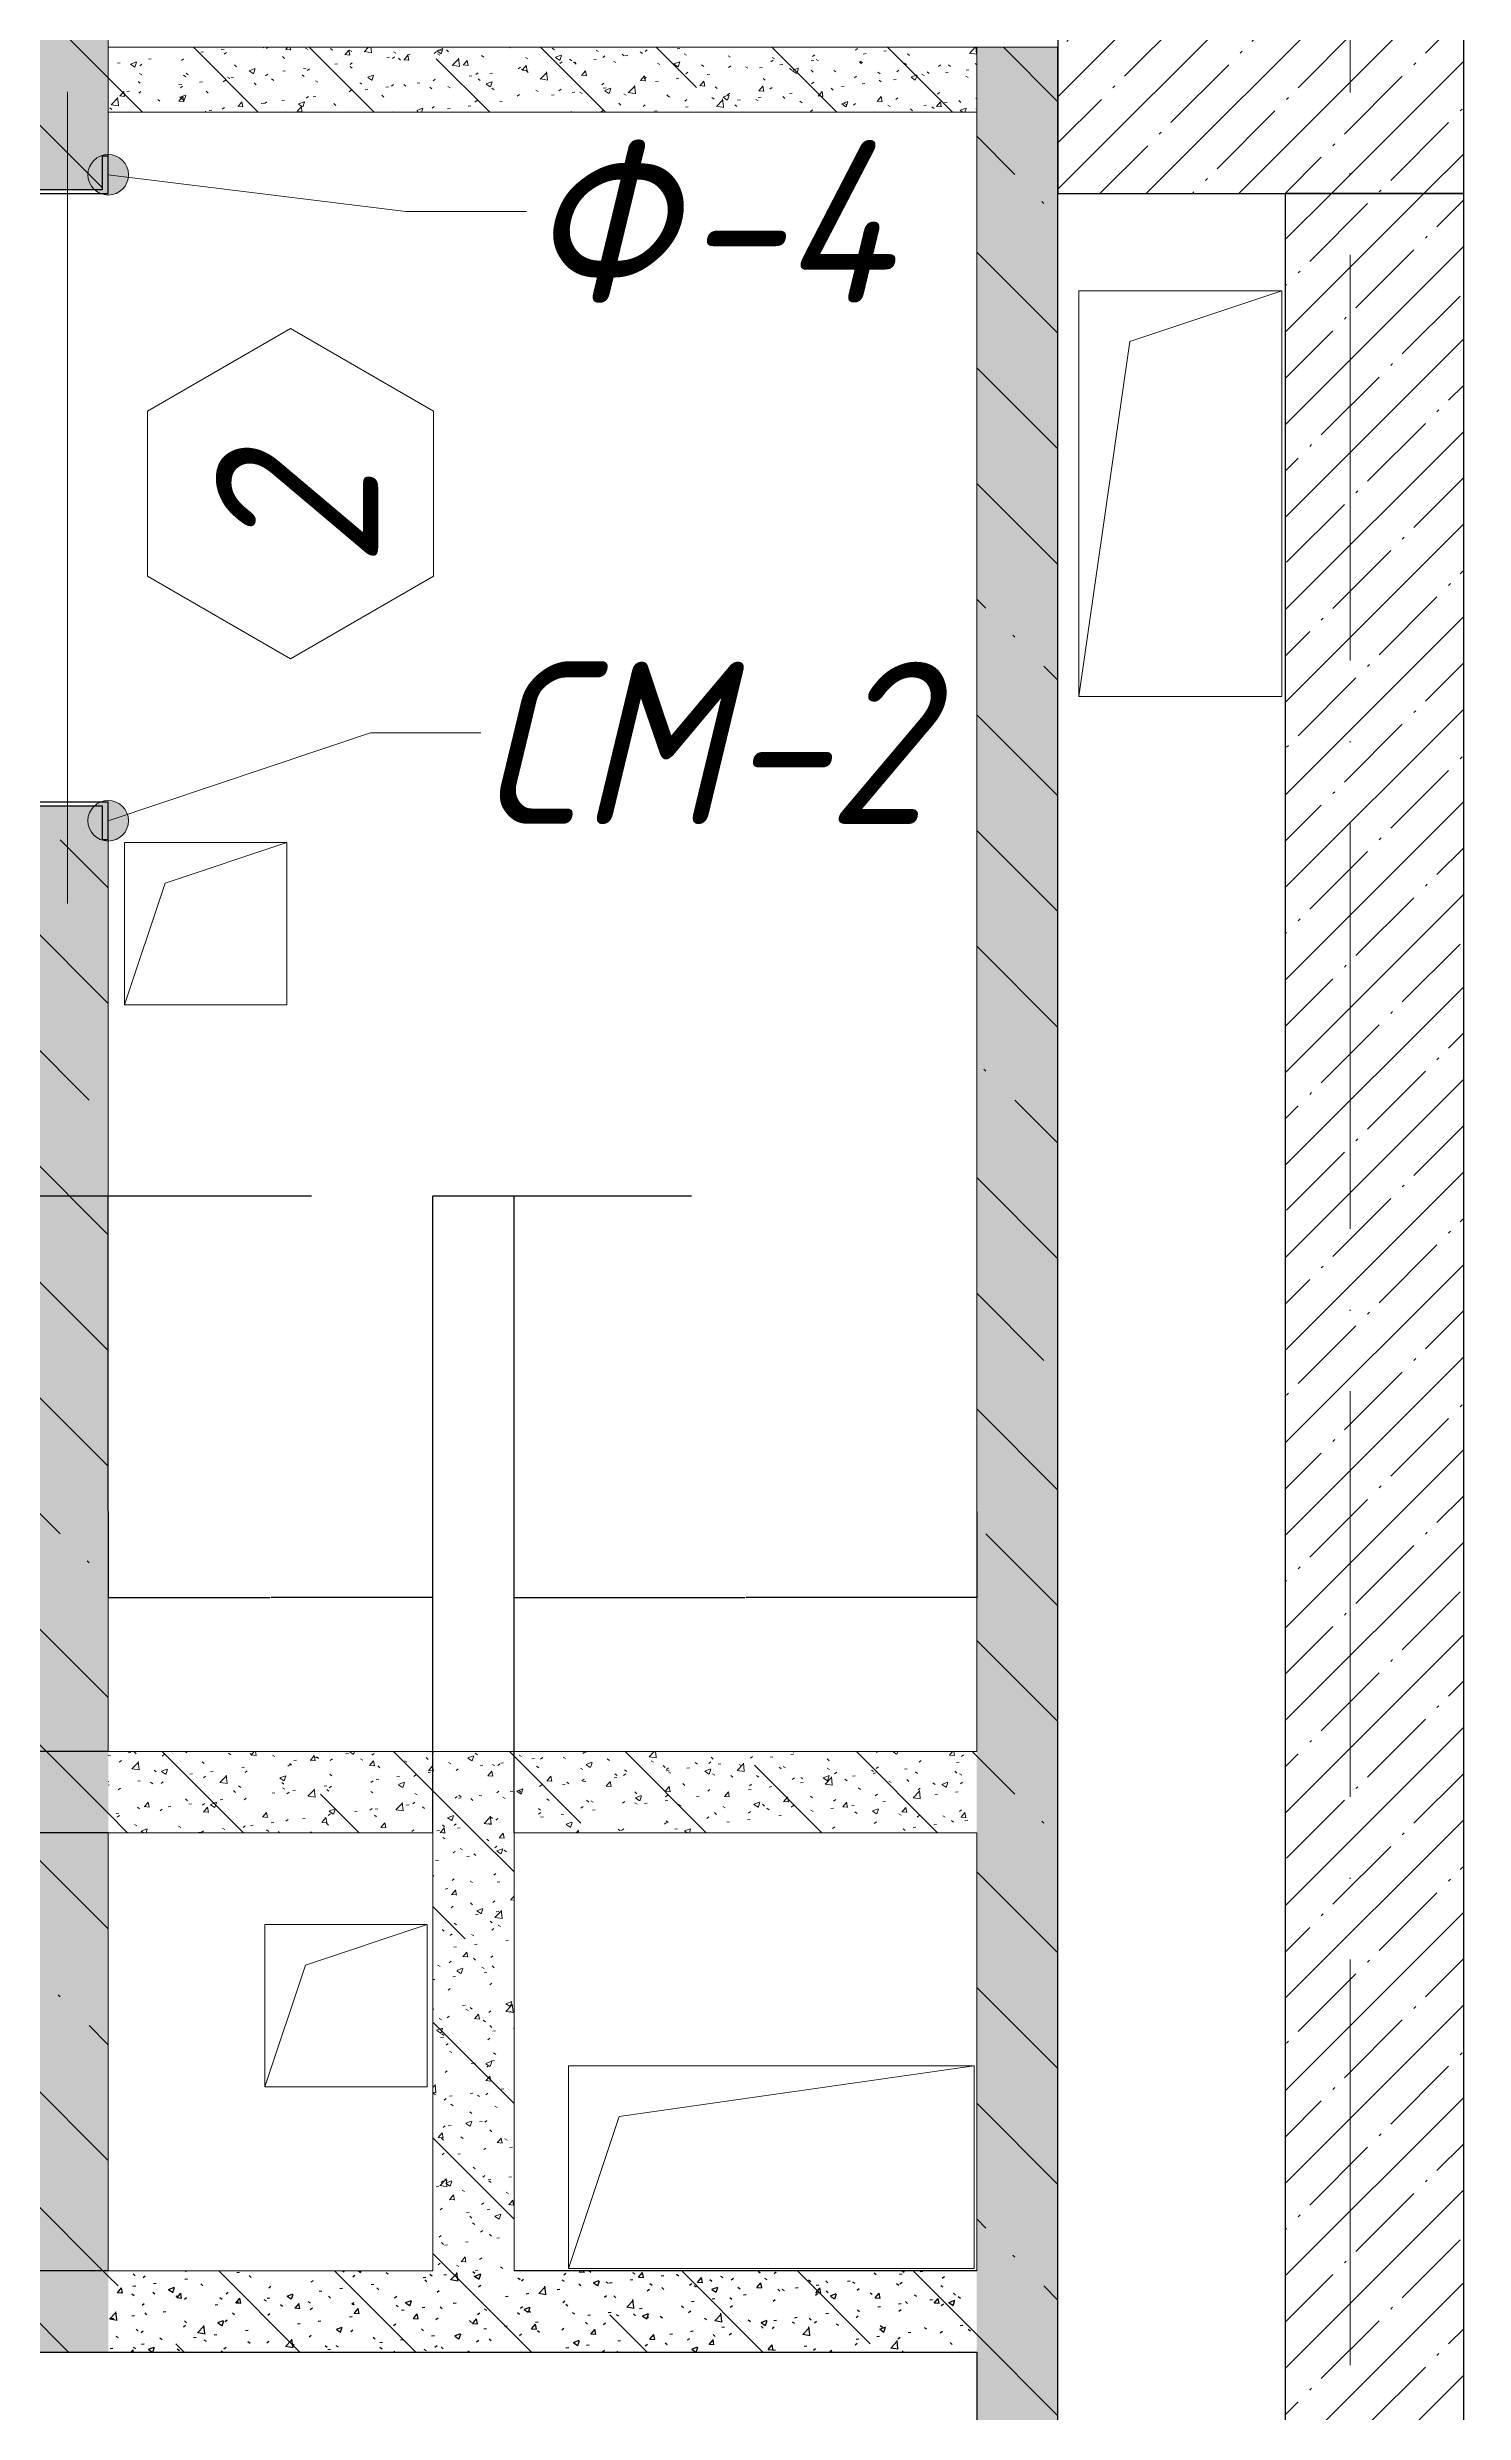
# Model space of a CAD drawing. Header units: millimetres. Extents: x 12986 to 523328, y -9759 to 30092.
# Drawn here: x 144952 to 146697, y 23865 to 26780 of the extents above; entities that cross this region are included whole.
import ezdxf

# ---------------------------------------------------------------- set-up
doc = ezdxf.new("R2010")
doc.units = ezdxf.units.MM
doc.linetypes.add('50_200_ШТРИХ_1Т_ш5_п1_п1_', pattern=[700, 500, -100, 0, -100])
for name, color, linetype, lineweight in [('0) ПГП', 1, 'Continuous', 30), ('4) ПГП красный расчет', 12, 'Continuous', 30), ('A-ANNO-DIMS', 7, 'Continuous', 9), ('A-DOOR-IDEN', 7, 'Continuous', 9), ('A-FLOR', 7, 'Continuous', 9), ('A-GENM', 7, 'Continuous', 9), ('A-GENM-1', 7, 'Continuous', 25), ('A-GENM-IDEN', 7, 'Continuous', 9), ('A-WALL-1', 7, 'Continuous', 25), ('A-WALL-6', 18, 'Continuous', 13), ('A-WALL-PATT-1', 7, 'Continuous', 5), ('A-WALL-PATT-4', 250, 'Continuous', 5), ('S-COLS-1', 7, 'Continuous', 5), ('S-COLS-2', 7, 'Continuous', 25), ('Оси-2', 7, '50_200_ШТРИХ_1Т_ш5_п1_п1_', 9)]:
    doc.layers.add(name, color=color, linetype=linetype, lineweight=lineweight)
doc.layers.add('A-WALL-9', color=7, linetype='Continuous', lineweight=5, true_color=0x0070df)
doc.styles.add('ISOCPEUR_I_3', font='isocpeui.ttf', dxfattribs={"width": 0.9, "height": 200})
doc.dimstyles.get("Standard").update_dxf_attribs({"dimtxt": 0.18, "dimasz": 0.18, "dimexe": 0.18, "dimexo": 0.0625, "dimgap": 0.09, "dimtad": 0, "dimtih": 1, "dimtoh": 1, "dimdec": 4, "dimzin": 0, "dimdsep": 46, "dimtxsty": 'Standard', "dimcen": 0.09, "dimadec": 0, "dimazin": 0, "dimtfac": 1, "dimtdec": 4, "dimtofl": 0, "dimtmove": 0, "dimatfit": 3, "dimfxl": 1, "dimtolj": 1, "dimtzin": 0, "dimarcsym": 0})
pattern_1 = [(45, (61996.89, 0), (-57.02463, 57.02463), []), (45, (62053.92, 0), (-57.02463, 57.02463), [100.806, -20.161, 3.353, -16.808])]
pattern_2 = [(50, (61996.893, 0), (72.873764, -6.37607), [7.62, -83.82]), (355, (61996.89, 0), (-14.09699, 76.422444), [6.096, -67.056]), (100.451, (62002.966, -0.53), (58.776964, 70.04687), [6.476, -71.236]), (46.184, (61996.89, 20.32), (108.43142, -16.81745), [11.43, -125.73]), (96.636, (62005.93, 18.92), (94.961, 98.97089), [9.714, -106.854]), (351.184, (61996.89, 20.32), (94.96227, 98.97018), [9.144, -100.584]), (21, (62007.053, 15.24), (60.64565, -40.906537), [7.62, -83.82]), (326, (62007.05, 15.24), (24.72083, 73.67493), [6.096, -67.056]), (71.451, (62012.11, 11.83), (85.36689, 32.768737), [6.476, -71.236]), (37.5, (61996.893, 0), (1.235525, 33.8224325), [3.353, -62.89, 3.353, -64.719, -67.31]), (37.5, (61996.893, 0), (1.235525, 33.8224325), [-134.315, 3.353, -63.957]), (7.5, (61996.893, 0), (26.728146, 40.07255), [3.353, -35.458, 3.353, -61.366, -25.654]), (7.5, (61996.893, 0), (26.728146, 40.07255), [-103.53, 3.353, -22.301]), (327.5, (61974.236, 0), (54.2363175, -2.292117), [3.353, -22.047, 3.353, -75.895, -105.156]), (327.5, (61974.236, 0), (54.2363175, -2.292117), [-104.648, 3.353, -101.803]), (317.5, (61964.076, 0), (59.25158, 10.17014), [3.353, -29.667, 3.353, -49.276, -74.676]), (317.5, (61964.076, 0), (59.25158, 10.17014), [-85.649, 3.353, -71.323])]
pattern_3 = [(135, (61996.9, 0), (-142.5612, -142.5612), []), (135, (62139.46, 0), (-142.5612, -142.5612), [252.016, -50.403, 3.353, -47.05])]

# ---------------------------------------------------------------- blocks, each defined once
blk = doc.blocks.new('AR_Отверстие прямоугольное _в плите_ - AR_Отверстие прямоугольное _в плите_-V50-АР1_Кладочный план 1 этажа')
at = {"layer": 'A-GENM'}
for p, q in [((125, 250), (-125, 250)), ((-125, 250), (-125, -250)), ((-62.5, 187.5), (125, 250)), ((125, -250), (125, 250)), ((-125, -250), (-62.5, 187.5)), ((-125, -250), (125, -250))]:
    blk.add_line(p, q, dxfattribs=at)
blk = doc.blocks.new('AR_Отверстие прямоугольное _в плите_ - AR_Отверстие прямоугольное _в плите_-V40-АР1_Кладочный план 1 этажа')
at = {"layer": 'A-GENM'}
for p, q in [((100, 100), (-100, 100)), ((-100, 100), (-100, -100)), ((-50, 50), (100, 100)), ((100, -100), (100, 100)), ((-100, -100), (-50, 50)), ((-100, -100), (100, -100))]:
    blk.add_line(p, q, dxfattribs=at)
blk = doc.blocks.new('AR_Отверстие прямоугольное _в плите_ - AR_Отверстие прямоугольное _в плите_-V47-АР1_Кладочный план 1 этажа')
at = {"layer": 'A-GENM'}
for p, q in [((250, 125), (-250, 125)), ((-250, 125), (-250, -125)), ((-187.5, 62.5), (250, 125)), ((250, -125), (250, 125)), ((-250, -125), (-187.5, 62.5)), ((-250, -125), (250, -125))]:
    blk.add_line(p, q, dxfattribs=at)
blk = doc.blocks.new('Фахверк_СКБ_Швеллер - Ф-4_100х4010-25539282-АР1_Кладочный план 1 этажа')
at = {"layer": 'A-GENM-1'}
for p, q in [((171, 50), (125, 50)), ((125, 50), (125, -50)), ((129.5, 42.4), (171, 42.4)), ((129.5, -42.4), (129.5, 42.4)), ((171, 42.4), (171, 50)), ((125, -50), (171, -50)), ((171, -42.4), (129.5, -42.4)), ((171, -50), (171, -42.4))]:
    blk.add_line(p, q, dxfattribs=at)
blk = doc.blocks.new('Фахверк_СКБ_Швеллер_Тип 2 - СМ-2_100х2230h-25616979-АР1_Кладочный план 1 этажа')
at = {"layer": 'A-GENM-1'}
for p, q in [((171, 50), (125, 50)), ((125, 50), (125, -50)), ((129.5, 42.4), (171, 42.4)), ((129.5, -42.4), (129.5, 42.4)), ((171, 42.4), (171, 50)), ((125, -50), (171, -50)), ((171, -42.4), (129.5, -42.4)), ((171, -50), (171, -42.4))]:
    blk.add_line(p, q, dxfattribs=at)
blk = doc.blocks.new('AAR_СКБ_Марка_Двери_Перемычка и проем - Марка перемычки и проема-25306769-АР1_Кладочный план 1 этажа')
at = {"layer": 'A-DOOR-IDEN'}
for p, q in [((-5, 0), (5, 0)), ((-0.968, -0.984), (-1.986, -2.747)), ((1.067, -0.984), (-0.968, -0.984)), ((2.085, -2.747), (1.067, -0.984)), ((-1.986, -2.747), (-0.968, -4.509)), ((1.067, -4.509), (2.085, -2.747)), ((-0.968, -4.509), (1.067, -4.509))]:
    blk.add_line(p, q, dxfattribs=at)
blk = doc.blocks.new('DIMBLOCK423-АР1_Кладочный план 1 этажа')
at = {"layer": 'A-ANNO-DIMS', "color": 0, "lineweight": -2, "transparency": 16777216}
for p, q in [((144926.9, 24976.1), (144926.9, 25364.8)), ((144927.1, 25364.6), (145026.7, 25364.6)), ((145026.9, 24976.1), (145026.9, 25364.8)), ((145026.9, 25364.6), (145277.2, 25364.6))]:
    blk.add_line(p, q, dxfattribs=at)
at = {"layer": 'A-ANNO-DIMS', "color": 0, "transparency": 16777216}
for points in [[(144927.1, 25364.7), (144927.1, 25364.6), (144926.9, 25364.6)], [(145026.7, 25364.7), (145026.7, 25364.6), (145026.9, 25364.6)]]:
    blk.add_solid(points, dxfattribs=at)
at = {"layer": 'Defpoints', "color": 0, "transparency": 16777216}
for p in [(145026.9, 25364.6), (144926.9, 24976), (145026.9, 24976)]:
    blk.add_point(p, dxfattribs=at)
at = {"layer": 'A-ANNO-DIMS', "color": 0, "transparency": 16777216, "insert": (145073.2, 25364.8), "char_height": 0.18, "width": 409.118, "attachment_point": 1, "line_spacing_factor": 1.149209}
blk.add_mtext('\\A1;100.0000', dxfattribs=at)
blk = doc.blocks.new('DIMBLOCK424-АР1_Кладочный план 1 этажа')
at = {"layer": 'A-ANNO-DIMS', "color": 0, "lineweight": -2, "transparency": 16777216}
for p, q in [((145026.9, 24976), (145026.9, 24869.8)), ((145027.1, 24870), (145226.3, 24870)), ((145426.7, 24870), (145227.5, 24870)), ((145426.9, 24580.1), (145426.9, 24870.1))]:
    blk.add_line(p, q, dxfattribs=at)
at = {"layer": 'A-ANNO-DIMS', "color": 0, "transparency": 16777216}
for points in [[(145027.1, 24870), (145027.1, 24869.9), (145026.9, 24870)], [(145426.7, 24870), (145426.7, 24869.9), (145426.9, 24870)]]:
    blk.add_solid(points, dxfattribs=at)
at = {"layer": 'Defpoints', "color": 0, "transparency": 16777216}
for p in [(145026.9, 24976), (145426.9, 24870), (145426.9, 24580)]:
    blk.add_point(p, dxfattribs=at)
at = {"layer": 'A-ANNO-DIMS', "color": 0, "transparency": 16777216, "insert": (145226.9, 24870), "char_height": 0.18, "width": 473.474, "attachment_point": 5}
blk.add_mtext('\\A1;400.0000', dxfattribs=at)
blk = doc.blocks.new('DIMBLOCK425-АР1_Кладочный план 1 этажа')
at = {"layer": 'A-ANNO-DIMS', "color": 0, "lineweight": -2, "transparency": 16777216}
for p, q in [((145426.9, 24580.1), (145426.9, 25364.8)), ((145427.1, 25364.6), (145526.7, 25364.6)), ((145526.9, 24580.1), (145526.9, 25364.8)), ((145526.9, 25364.6), (145745.6, 25364.6))]:
    blk.add_line(p, q, dxfattribs=at)
at = {"layer": 'A-ANNO-DIMS', "color": 0, "transparency": 16777216}
for points in [[(145427.1, 25364.7), (145427.1, 25364.6), (145426.9, 25364.6)], [(145526.7, 25364.7), (145526.7, 25364.6), (145526.9, 25364.6)]]:
    blk.add_solid(points, dxfattribs=at)
at = {"layer": 'Defpoints', "color": 0, "transparency": 16777216}
for p in [(145526.9, 25364.6), (145426.9, 24580), (145526.9, 24580)]:
    blk.add_point(p, dxfattribs=at)
at = {"layer": 'A-ANNO-DIMS', "color": 0, "transparency": 16777216, "insert": (145541.6, 25364.8), "char_height": 0.18, "width": 409.118, "attachment_point": 1, "line_spacing_factor": 1.149209}
blk.add_mtext('\\A1;100.0000', dxfattribs=at)
blk = doc.blocks.new('DIMBLOCK426-АР1_Кладочный план 1 этажа')
at = {"layer": 'A-ANNO-DIMS', "color": 0, "lineweight": -2, "transparency": 16777216}
for p, q in [((146096.9, 24976), (146096.9, 24869.8)), ((145526.9, 24580.1), (145526.9, 24870.1)), ((145527.1, 24870), (145811.2, 24870)), ((146096.7, 24870), (145812.5, 24870))]:
    blk.add_line(p, q, dxfattribs=at)
at = {"layer": 'A-ANNO-DIMS', "color": 0, "transparency": 16777216}
for points in [[(145527.1, 24870), (145527.1, 24869.9), (145526.9, 24870)], [(146096.7, 24870), (146096.7, 24869.9), (146096.9, 24870)]]:
    blk.add_solid(points, dxfattribs=at)
at = {"layer": 'Defpoints', "color": 0, "transparency": 16777216}
for p in [(146096.9, 24976), (146096.9, 24870), (145526.9, 24580)]:
    blk.add_point(p, dxfattribs=at)
at = {"layer": 'A-ANNO-DIMS', "color": 0, "transparency": 16777216, "insert": (145811.9, 24870), "char_height": 0.18, "width": 455.087, "attachment_point": 5}
blk.add_mtext('\\A1;570.0000', dxfattribs=at)
blk = doc.blocks.new('DIMBLOCK434-АР1_Кладочный план 1 этажа')
at = {"layer": 'A-ANNO-DIMS', "color": 0, "lineweight": -2, "transparency": 16777216}
for p, q in [((143311.9, 24040), (143311.9, 24364.4)), ((143311.9, 24364.4), (143312.1, 24364.4)), ((145026.8, 24040), (143311.7, 24040)), ((143311.9, 23940.2), (143311.9, 24039.8)), ((144926.8, 23940), (143311.7, 23940))]:
    blk.add_line(p, q, dxfattribs=at)
at = {"layer": 'A-ANNO-DIMS', "color": 0, "transparency": 16777216}
for points in [[(143311.9, 24039.8), (143311.9, 24039.8), (143311.9, 24040)], [(143311.9, 23940.2), (143311.9, 23940.2), (143311.9, 23940)]]:
    blk.add_solid(points, dxfattribs=at)
at = {"layer": 'Defpoints', "color": 0, "transparency": 16777216}
for p in [(143311.9, 24040), (145026.9, 24040), (144926.9, 23940)]:
    blk.add_point(p, dxfattribs=at)
at = {"layer": 'A-ANNO-DIMS', "color": 0, "transparency": 16777216, "insert": (143312.2, 24159.8), "char_height": 0.18, "width": 409.118, "attachment_point": 1, "rotation": 90, "line_spacing_factor": 1.149209}
blk.add_mtext('\\A1;100.0000', dxfattribs=at)
blk = doc.blocks.new('DIMBLOCK435-АР1_Кладочный план 1 этажа')
at = {"layer": 'A-ANNO-DIMS', "color": 0, "lineweight": -2, "transparency": 16777216}
for p, q in [((145026.8, 24580), (143773.9, 24580)), ((143774, 24579.8), (143774, 24310.2)), ((143774, 24040.2), (143774, 24309.8)), ((145026.8, 24040), (143773.9, 24040))]:
    blk.add_line(p, q, dxfattribs=at)
at = {"layer": 'A-ANNO-DIMS', "color": 0, "transparency": 16777216}
for points in [[(143774, 24579.8), (143774.1, 24579.8), (143774, 24580)], [(143774, 24040.2), (143774.1, 24040.2), (143774, 24040)]]:
    blk.add_solid(points, dxfattribs=at)
at = {"layer": 'Defpoints', "color": 0, "transparency": 16777216}
for p in [(143774, 24580), (145026.9, 24580), (145026.9, 24040)]:
    blk.add_point(p, dxfattribs=at)
at = {"layer": 'A-ANNO-DIMS', "color": 0, "transparency": 16777216, "insert": (143774, 24310), "char_height": 0.18, "width": 473.474, "attachment_point": 5}
blk.add_mtext('\\A1;539.9999', dxfattribs=at)
blk = doc.blocks.new('DIMBLOCK436-АР1_Кладочный план 1 этажа')
at = {"layer": 'A-ANNO-DIMS', "color": 0, "lineweight": -2, "transparency": 16777216}
for p, q in [((143311.9, 24680), (143311.9, 25078.9)), ((143311.9, 25078.9), (143312.1, 25078.9)), ((145026.8, 24680), (143311.7, 24680)), ((143311.9, 24580.2), (143311.9, 24679.8)), ((145026.8, 24580), (143311.7, 24580))]:
    blk.add_line(p, q, dxfattribs=at)
at = {"layer": 'A-ANNO-DIMS', "color": 0, "transparency": 16777216}
for points in [[(143311.9, 24679.8), (143311.9, 24679.8), (143311.9, 24680)], [(143311.9, 24580.2), (143311.9, 24580.2), (143311.9, 24580)]]:
    blk.add_solid(points, dxfattribs=at)
at = {"layer": 'Defpoints', "color": 0, "transparency": 16777216}
for p in [(143311.9, 24680), (145026.9, 24680), (145026.9, 24580)]:
    blk.add_point(p, dxfattribs=at)
at = {"layer": 'A-ANNO-DIMS', "color": 0, "transparency": 16777216, "insert": (143312.2, 24874.3), "char_height": 0.18, "width": 409.118, "attachment_point": 1, "rotation": 90, "line_spacing_factor": 1.149209}
blk.add_mtext('\\A1;100.0000', dxfattribs=at)
blk = doc.blocks.new('DIMBLOCK437-АР1_Кладочный план 1 этажа')
at = {"layer": 'A-ANNO-DIMS', "color": 0, "lineweight": -2, "transparency": 16777216}
for p, q in [((144926.8, 25850), (143773.9, 25850)), ((143774, 25849.8), (143774, 25265.2)), ((143774, 24680.2), (143774, 25264.8)), ((145026.8, 24680), (143773.9, 24680))]:
    blk.add_line(p, q, dxfattribs=at)
at = {"layer": 'A-ANNO-DIMS', "color": 0, "transparency": 16777216}
for points in [[(143774, 25849.8), (143774.1, 25849.8), (143774, 25850)], [(143774, 24680.2), (143774.1, 24680.2), (143774, 24680)]]:
    blk.add_solid(points, dxfattribs=at)
at = {"layer": 'Defpoints', "color": 0, "transparency": 16777216}
for p in [(143774, 25850), (144926.9, 25850), (145026.9, 24680)]:
    blk.add_point(p, dxfattribs=at)
at = {"layer": 'A-ANNO-DIMS', "color": 0, "transparency": 16777216, "insert": (143774, 25265), "char_height": 0.18, "width": 514.846, "attachment_point": 5}
blk.add_mtext('\\A1;1170.0001', dxfattribs=at)

msp = doc.modelspace()

# ---------------------------------------------------------------- hatches: boundary and pattern name
at = {"layer": '0) ПГП'}
h = msp.add_hatch(dxfattribs=at)
h.set_pattern_fill('FP_16', color=256, style=0, pattern_type=2)
h.set_pattern_definition(pattern_2)
h.paths.add_polyline_path([(146196.89324, 21979.99988), (146196.89324, 26779.99988), (146096.89324, 26779.99988), (146096.89324, 21979.99988)], flags=0)
h = msp.add_hatch(dxfattribs=at)
h.set_pattern_fill('FP_17', color=256, style=0, pattern_type=2)
h.set_pattern_definition(pattern_3)
h.paths.add_polyline_path([(146196.89324, 21979.99988), (146196.89324, 26779.99988), (146096.89324, 26779.99988), (146096.89324, 21979.99988)], flags=0)
h = msp.add_hatch(dxfattribs=at)
h.set_pattern_fill('FP_16', color=256, style=0, pattern_type=2)
h.set_pattern_definition(pattern_2)
h.paths.add_polyline_path([(145261.49297, 23939.99988), (146096.89324, 23939.99988), (146096.89324, 24039.99988), (145026.89328, 24039.99988), (145026.89328, 23939.99988)], flags=0)
h = msp.add_hatch(dxfattribs=at)
h.set_pattern_fill('FP_17', color=256, style=0, pattern_type=2)
h.set_pattern_definition(pattern_3)
h.paths.add_polyline_path([(145261.49297, 23939.99988), (146096.89324, 23939.99988), (146096.89324, 24039.99988), (145026.89328, 24039.99988), (145026.89328, 23939.99988)], flags=0)
at = {"layer": 'A-GENM-IDEN'}
h = msp.add_hatch(color=256, dxfattribs=at)
edge = h.paths.add_edge_path(flags=0)
edge.add_arc((145026.89328, 26622.99988), 25, 0, 360)
h = msp.add_hatch(color=256, dxfattribs=at)
edge = h.paths.add_edge_path(flags=0)
edge.add_arc((145026.89328, 25826.99988), 25, 0, 360)
at = {"layer": 'A-WALL-PATT-1'}
h = msp.add_hatch(dxfattribs=at)
h.set_pattern_fill('FP_1', color=256, style=0, pattern_type=2)
h.set_pattern_definition(pattern_1)
h.paths.add_polyline_path([(146476.89328, 23200.00007), (146696.89328, 23200.00007), (146696.89328, 26599.99988), (146476.89328, 26599.99988), (146476.89328, 23681.35459)], flags=0)
at = {"layer": 'A-WALL-PATT-4'}
h = msp.add_hatch(dxfattribs=at)
h.set_pattern_fill('FP_16', color=256, style=0, pattern_type=2)
h.set_pattern_definition(pattern_2)
h.paths.add_polyline_path([(144926.89328, 23939.99988), (145026.89328, 23939.99988), (145026.89328, 25803.99988), (145019.29328, 25803.99988), (145019.29328, 25845.49988), (144934.49328, 25845.49988), (144934.49328, 25803.99988), (144926.89328, 25803.99988), (144926.89328, 24039.99988)], flags=0)
h.paths.add_polyline_path([(144934.49328, 26604.49988), (145019.29328, 26604.49988), (145019.29328, 26645.99988), (145026.89328, 26645.99988), (145026.89328, 26899.99988), (144926.89328, 26899.99988), (144926.89328, 26645.99988), (144934.49328, 26645.99988), (144934.49328, 26607.59988)], flags=0)
h = msp.add_hatch(dxfattribs=at)
h.set_pattern_fill('FP_17', color=256, style=0, pattern_type=2)
h.set_pattern_definition(pattern_3)
h.paths.add_polyline_path([(144926.89328, 23939.99988), (145026.89328, 23939.99988), (145026.89328, 25803.99988), (145019.29328, 25803.99988), (145019.29328, 25845.49988), (144934.49328, 25845.49988), (144934.49328, 25803.99988), (144926.89328, 25803.99988), (144926.89328, 24039.99988)], flags=0)
h.paths.add_polyline_path([(144934.49328, 26604.49988), (145019.29328, 26604.49988), (145019.29328, 26645.99988), (145026.89328, 26645.99988), (145026.89328, 26899.99988), (144926.89328, 26899.99988), (144926.89328, 26645.99988), (144934.49328, 26645.99988), (144934.49328, 26607.59988)], flags=0)
h = msp.add_hatch(dxfattribs=at)
h.set_pattern_fill('FP_16', color=256, style=0, pattern_type=2)
h.set_pattern_definition(pattern_2)
h.paths.add_polyline_path([(145026.89328, 26699.99988), (146096.89324, 26699.99988), (146096.89324, 26779.99988), (145026.89328, 26779.99988)], flags=0)
h = msp.add_hatch(dxfattribs=at)
h.set_pattern_fill('FP_17', color=256, style=0, pattern_type=2)
h.set_pattern_definition(pattern_3)
h.paths.add_polyline_path([(145026.89328, 26699.99988), (146096.89324, 26699.99988), (146096.89324, 26779.99988), (145026.89328, 26779.99988)], flags=0)
h = msp.add_hatch(dxfattribs=at)
h.set_pattern_fill('FP_16', color=256, style=0, pattern_type=2)
h.set_pattern_definition(pattern_2)
h.paths.add_polyline_path([(145261.49297, 24579.99975), (146096.89324, 24579.99975), (146096.89324, 24679.99975), (145026.89328, 24679.99975), (145026.89328, 24579.99975)], flags=0)
h = msp.add_hatch(dxfattribs=at)
h.set_pattern_fill('FP_17', color=256, style=0, pattern_type=2)
h.set_pattern_definition(pattern_3)
h.paths.add_polyline_path([(145261.49297, 24579.99975), (146096.89324, 24579.99975), (146096.89324, 24679.99975), (145026.89328, 24679.99975), (145026.89328, 24579.99975)], flags=0)
h = msp.add_hatch(dxfattribs=at)
h.set_pattern_fill('FP_16', color=256, style=0, pattern_type=2)
h.set_pattern_definition(pattern_2)
h.paths.add_polyline_path([(145426.89328, 24039.99988), (145526.89328, 24039.99988), (145526.89328, 24579.99975), (145426.89328, 24579.99975)], flags=0)
h = msp.add_hatch(dxfattribs=at)
h.set_pattern_fill('FP_17', color=256, style=0, pattern_type=2)
h.set_pattern_definition(pattern_3)
h.paths.add_polyline_path([(145426.89328, 24039.99988), (145526.89328, 24039.99988), (145526.89328, 24579.99975), (145426.89328, 24579.99975)], flags=0)
at = {"layer": 'S-COLS-1'}
h = msp.add_hatch(dxfattribs=at)
h.set_pattern_fill('FP_1', color=256, style=0, pattern_type=2)
h.set_pattern_definition(pattern_1)
h.paths.add_polyline_path([(146196.89328, 26599.99988), (146696.89328, 26599.99988), (146696.89328, 27099.99988), (146196.89328, 27099.99988), (146196.89328, 26889.55166)], flags=0)

# ---------------------------------------------------------------- linework, layer by layer
at = {"layer": '0) ПГП'}
for p, q in [((146096.89324, 24039.99988), (145526.89328, 24039.99988)), ((146096.89324, 23939.99988), (146096.89324, 21979.99988))]:
    msp.add_line(p, q, dxfattribs=at)
at = {"layer": '4) ПГП красный расчет'}
for p, q in [((146196.89324, 21979.99988), (146196.89324, 26779.99988)), ((144426.89326, 23939.99988), (146096.89324, 23939.99988))]:
    msp.add_line(p, q, dxfattribs=at)
at = {"layer": 'A-FLOR'}
for p, q in [((146222.89327, 26479.99982), (146472.89327, 26479.99982)), ((146222.89327, 25979.99982), (146222.89327, 26479.99982)), ((146472.89327, 26479.99982), (146472.89327, 25979.99982)), ((146472.89327, 25979.99982), (146222.89327, 25979.99982)), ((145046.99191, 25799.99982), (145246.99191, 25799.99982)), ((145046.99191, 25599.99982), (145046.99191, 25799.99982)), ((145246.99191, 25799.99982), (145246.99191, 25599.99982)), ((145246.99191, 25599.99982), (145046.99191, 25599.99982)), ((145219.89328, 24466.99988), (145419.89328, 24466.99988)), ((145219.89328, 24266.99988), (145219.89328, 24466.99988)), ((145419.89328, 24466.99988), (145419.89328, 24266.99988)), ((145593.89324, 24292.99988), (146093.89324, 24292.99988)), ((145593.89324, 24042.99988), (145593.89324, 24292.99988)), ((146093.89324, 24292.99988), (146093.89324, 24042.99988)), ((145419.89328, 24266.99988), (145219.89328, 24266.99988)), ((146093.89324, 24042.99988), (145593.89324, 24042.99988))]:
    msp.add_line(p, q, dxfattribs=at)
at = {"layer": 'A-GENM-IDEN'}
for p, q in [((145026.89328, 26622.99988), (145393.74236, 26577.53443)), ((145393.74236, 26577.53443), (145542.36507, 26577.53443)), ((145026.89328, 25826.99988), (145350.07799, 25935.24663)), ((145350.07799, 25935.24663), (145485.90882, 25935.24663))]:
    msp.add_line(p, q, dxfattribs=at)
for centre in [(145026.89328, 26622.99988), (145026.89328, 25826.99988)]:
    msp.add_circle(centre, 25, dxfattribs=at)
at = {"layer": 'A-WALL-1'}
for p, q in [((146476.89328, 26599.99988), (146476.89328, 23200.00007)), ((146696.89328, 26599.99988), (146476.89328, 26599.99988)), ((146696.89328, 23200.00007), (146696.89328, 26599.99988))]:
    msp.add_line(p, q, dxfattribs=at)
at = {"layer": 'A-WALL-6'}
for p, q in [((145026.89328, 26779.99988), (145026.89328, 26899.99988)), ((146196.89324, 26779.99988), (145026.89328, 26779.99988)), ((145026.89328, 26645.99988), (145026.89328, 26699.99988)), ((145026.89328, 26699.99988), (146096.89324, 26699.99988)), ((146096.89324, 26699.99988), (146096.89324, 24679.99975)), ((145026.89328, 24679.99975), (145026.89328, 25803.99988)), ((146096.89324, 24679.99975), (145026.89328, 24679.99975)), ((145026.89328, 24039.99988), (145026.89328, 24579.99975)), ((145026.89328, 24579.99975), (145426.89328, 24579.99975)), ((145426.89328, 24579.99975), (145426.89328, 24039.99988)), ((145526.89328, 24579.99975), (146096.89324, 24579.99975)), ((145526.89328, 24039.99988), (145526.89328, 24579.99975)), ((146096.89324, 24579.99975), (146096.89324, 24039.99988)), ((145426.89328, 24039.99988), (145026.89328, 24039.99988))]:
    msp.add_line(p, q, dxfattribs=at)
at = {"layer": 'A-WALL-9'}
for p, q in [((145026.89328, 26779.99988), (145026.89328, 26699.99988)), ((146096.89324, 26699.99988), (146096.89324, 26779.99988))]:
    msp.add_line(p, q, dxfattribs=at)
at = {"layer": 'S-COLS-2'}
for p, q in [((146196.89328, 27099.99988), (146196.89328, 26599.99988)), ((146696.89328, 26599.99988), (146696.89328, 27099.99988)), ((146196.89328, 26599.99988), (146696.89328, 26599.99988))]:
    msp.add_line(p, q, dxfattribs=at)
at = {"layer": 'Оси-2'}
msp.add_line((146556.89325, -4080), (146556.89325, 28636.94316), dxfattribs=at)

# ---------------------------------------------------------------- block references
at = {"layer": 'A-DOOR-IDEN', "xscale": 99.99999999999993, "yscale": 99.99999999999993, "zscale": 99.99999999999993, "rotation": 90.00000000000007}
msp.add_blockref('AAR_СКБ_Марка_Двери_Перемычка и проем - Марка перемычки и проема-25306769-АР1_Кладочный план 1 этажа', (144976.89328, 26224.99988), dxfattribs=at)
at = {"layer": 'A-GENM'}
for name, p in [('AR_Отверстие прямоугольное _в плите_ - AR_Отверстие прямоугольное _в плите_-V50-АР1_Кладочный план 1 этажа', (146347.89327, 26229.99982)), ('AR_Отверстие прямоугольное _в плите_ - AR_Отверстие прямоугольное _в плите_-V40-АР1_Кладочный план 1 этажа', (145146.99191, 25699.99982)), ('AR_Отверстие прямоугольное _в плите_ - AR_Отверстие прямоугольное _в плите_-V40-АР1_Кладочный план 1 этажа', (145319.89328, 24366.99988)), ('AR_Отверстие прямоугольное _в плите_ - AR_Отверстие прямоугольное _в плите_-V47-АР1_Кладочный план 1 этажа', (145843.89324, 24167.99988))]:
    msp.add_blockref(name, p, dxfattribs=at)
at = {"layer": 'A-GENM-1'}
for name, p, rotation in [('Фахверк_СКБ_Швеллер - Ф-4_100х4010-25539282-АР1_Кладочный план 1 этажа', (144976.89328, 26474.99988), 90), ('Фахверк_СКБ_Швеллер_Тип 2 - СМ-2_100х2230h-25616979-АР1_Кладочный план 1 этажа', (144976.89328, 25974.99988), 270)]:
    msp.add_blockref(name, p, dxfattribs=dict(at, rotation=rotation))

# ---------------------------------------------------------------- texts
at = {"layer": 'A-DOOR-IDEN', "insert": (145159.53466, 26138.80135), "char_height": 200, "width": 158.734125, "attachment_point": 1, "rotation": 90, "style": 'ISOCPEUR_I_3'}
msp.add_mtext('\\fISOCPEUR|b0|i1|c204|p34|;\\W.9;2', dxfattribs=at)
at = {"layer": 'A-GENM-IDEN', "char_height": 200, "attachment_point": 1, "style": 'ISOCPEUR_I_3'}
for s, insert, width in [('\\fISOCPEUR|b0|i1|c204|p34|;\\W.9;Ф', (145542.36507, 26665.14901), 230.886), ('-4', (145732.86507, 26665.14901), 346.329), ('СМ', (145485.90882, 26022.86121), 367.9745625), ('-2', (145789.5182, 26022.86121), 317.46825)]:
    msp.add_mtext(s, dxfattribs=dict(at, insert=insert, width=width))

# ---------------------------------------------------------------- dimensions: what is measured, and where the dimension line sits
at = {"layer": 'A-ANNO-DIMS'}
for base, p1, p2, picture, middle in [((143774.04807, 25849.99988), (145026.89328, 24679.99975), (144926.89328, 25849.99988), 'DIMBLOCK437-АР1_Кладочный план 1 этажа', (143774.04807, 25264.99981)), ((143774.04807, 24579.99975), (145026.89328, 24039.99988), (145026.89328, 24579.99975), 'DIMBLOCK435-АР1_Кладочный план 1 этажа', (143774.04807, 24309.99981))]:
    dim = msp.add_linear_dim(base=base, p1=p1, p2=p2, angle=90, dimstyle='Standard', dxfattribs=at)
    dim.commit()
    dim.dimension.update_dxf_attribs({"geometry": picture, "text_midpoint": middle})
for base, p1, p2, picture, middle in [((145026.89328, 25364.64947), (144926.89328, 24976.02217), (145026.89328, 24976.02217), 'DIMBLOCK423-АР1_Кладочный план 1 этажа', (145277.78517, 25364.64947)), ((145526.89328, 25364.64947), (145426.89328, 24579.99975), (145526.89328, 24579.99975), 'DIMBLOCK425-АР1_Кладочный план 1 этажа', (145746.17806, 25364.64947))]:
    dim = msp.add_linear_dim(base=base, p1=p1, p2=p2, dimstyle='Standard', dxfattribs=at)
    dim.commit()
    dim.dimension.update_dxf_attribs({"geometry": picture, "text_midpoint": middle, "dimtype": 160})
for base, p1, p2, picture, middle in [((143311.91823, 24679.99975), (145026.89328, 24579.99975), (145026.89328, 24679.99975), 'DIMBLOCK436-АР1_Кладочный план 1 этажа', (143312.30823, 25078.89412)), ((143311.91823, 24039.99988), (144926.89328, 23939.99988), (145026.89328, 24039.99988), 'DIMBLOCK434-АР1_Кладочный план 1 этажа', (143312.30823, 24364.36787))]:
    dim = msp.add_linear_dim(base=base, p1=p1, p2=p2, angle=90, dimstyle='Standard', dxfattribs=at)
    dim.commit()
    dim.dimension.update_dxf_attribs({"geometry": picture, "text_midpoint": middle, "dimtype": 160, "text_rotation": 90})
for base, p1, p2, picture, middle in [((145426.89328, 24869.95615), (145026.89328, 24976.02217), (145426.89328, 24579.99975), 'DIMBLOCK424-АР1_Кладочный план 1 этажа', (145226.89328, 24869.95615)), ((146096.89324, 24869.95615), (145526.89328, 24579.99975), (146096.89324, 24976.02217), 'DIMBLOCK426-АР1_Кладочный план 1 этажа', (145811.89326, 24869.95615))]:
    dim = msp.add_linear_dim(base=base, p1=p1, p2=p2, dimstyle='Standard', dxfattribs=at)
    dim.commit()
    dim.dimension.update_dxf_attribs({"geometry": picture, "text_midpoint": middle})

doc.saveas('drawing.dxf')
